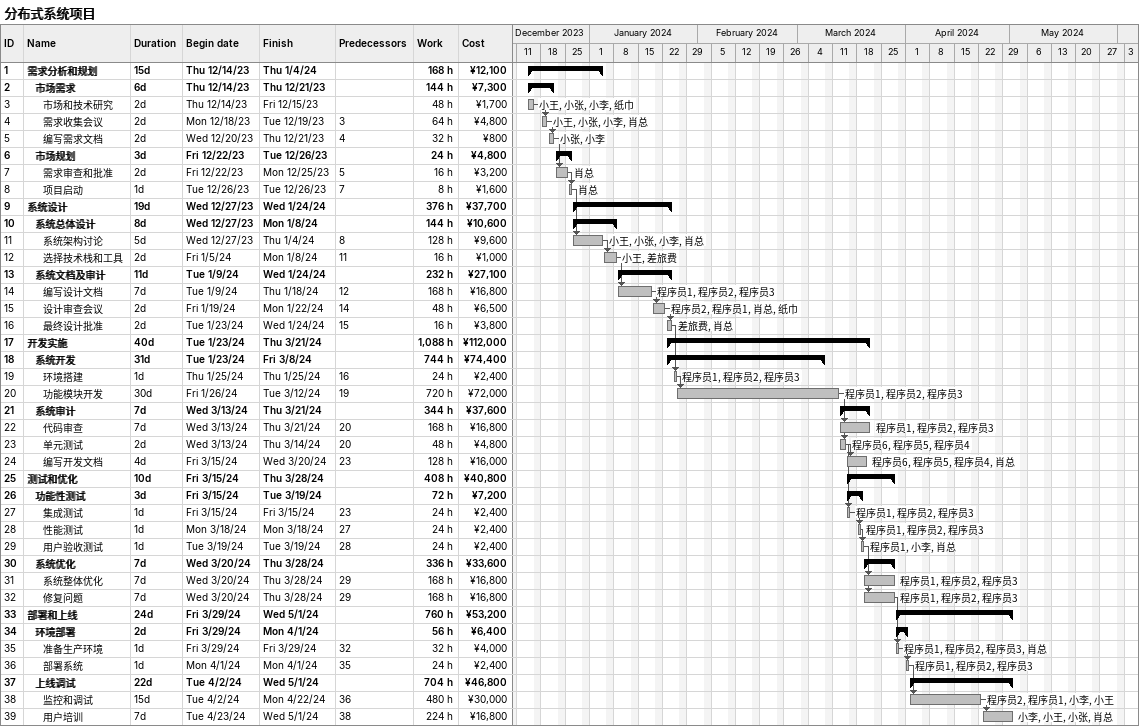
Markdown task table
分布式系统项目

| ID | Level | Task | Duration | Start | Finish | Predecessors | Resources | Work (h) | Cost (¥) |
|---|---|---|---|---|---|---|---|---|---|
| 1 | 1 | **需求分析和规划** | 15d | 2023-12-14 | 2024-01-04 |  |  | 168 | 12100 |
| 2 | 2 | **市场需求** | 6d | 2023-12-14 | 2023-12-21 |  |  | 144 | 7300 |
| 3 | 3 | 市场和技术研究 | 2d | 2023-12-14 | 2023-12-15 |  | 小王, 小张, 小李, 纸巾 | 48 | 1700 |
| 4 | 3 | 需求收集会议 | 2d | 2023-12-18 | 2023-12-19 | 3 | 小王, 小张, 小李, 肖总 | 64 | 4800 |
| 5 | 3 | 编写需求文档 | 2d | 2023-12-20 | 2023-12-21 | 4 | 小张, 小李 | 32 | 800 |
| 6 | 2 | **市场规划** | 3d | 2023-12-22 | 2023-12-26 |  |  | 24 | 4800 |
| 7 | 3 | 需求审查和批准 | 2d | 2023-12-22 | 2023-12-25 | 5 | 肖总 | 16 | 3200 |
| 8 | 3 | 项目启动 | 1d | 2023-12-26 | 2023-12-26 | 7 | 肖总 | 8 | 1600 |
| 9 | 1 | **系统设计** | 19d | 2023-12-27 | 2024-01-24 |  |  | 376 | 37700 |
| 10 | 2 | **系统总体设计** | 8d | 2023-12-27 | 2024-01-08 |  |  | 144 | 10600 |
| 11 | 3 | 系统架构讨论 | 5d | 2023-12-27 | 2024-01-04 | 8 | 小王, 小张, 小李, 肖总 | 128 | 9600 |
| 12 | 3 | 选择技术栈和工具 | 2d | 2024-01-05 | 2024-01-08 | 11 | 小王, 差旅费 | 16 | 1000 |
| 13 | 2 | **系统文档及审计** | 11d | 2024-01-09 | 2024-01-24 |  |  | 232 | 27100 |
| 14 | 3 | 编写设计文档 | 7d | 2024-01-09 | 2024-01-18 | 12 | 程序员1, 程序员2, 程序员3 | 168 | 16800 |
| 15 | 3 | 设计审查会议 | 2d | 2024-01-19 | 2024-01-22 | 14 | 程序员2, 程序员1, 肖总, 纸巾 | 48 | 6500 |
| 16 | 3 | 最终设计批准 | 2d | 2024-01-23 | 2024-01-24 | 15 | 差旅费, 肖总 | 16 | 3800 |
| 17 | 1 | **开发实施** | 40d | 2024-01-23 | 2024-03-21 |  |  | 1088 | 112000 |
| 18 | 2 | **系统开发** | 31d | 2024-01-23 | 2024-03-08 |  |  | 744 | 74400 |
| 19 | 3 | 环境搭建 | 1d | 2024-01-25 | 2024-01-25 | 16 | 程序员1, 程序员2, 程序员3 | 24 | 2400 |
| 20 | 3 | 功能模块开发 | 30d | 2024-01-26 | 2024-03-12 | 19 | 程序员1, 程序员2, 程序员3 | 720 | 72000 |
| 21 | 2 | **系统审计** | 7d | 2024-03-13 | 2024-03-21 |  |  | 344 | 37600 |
| 22 | 3 | 代码审查 | 7d | 2024-03-13 | 2024-03-21 | 20 | 程序员1, 程序员2, 程序员3 | 168 | 16800 |
| 23 | 3 | 单元测试 | 2d | 2024-03-13 | 2024-03-14 | 20 | 程序员6, 程序员5, 程序员4 | 48 | 4800 |
| 24 | 3 | 编写开发文档 | 4d | 2024-03-15 | 2024-03-20 | 23 | 程序员6, 程序员5, 程序员4, 肖总 | 128 | 16000 |
| 25 | 1 | **测试和优化** | 10d | 2024-03-15 | 2024-03-28 |  |  | 408 | 40800 |
| 26 | 2 | **功能性测试** | 3d | 2024-03-15 | 2024-03-19 |  |  | 72 | 7200 |
| 27 | 3 | 集成测试 | 1d | 2024-03-15 | 2024-03-15 | 23 | 程序员1, 程序员2, 程序员3 | 24 | 2400 |
| 28 | 3 | 性能测试 | 1d | 2024-03-18 | 2024-03-18 | 27 | 程序员1, 程序员2, 程序员3 | 24 | 2400 |
| 29 | 3 | 用户验收测试 | 1d | 2024-03-19 | 2024-03-19 | 28 | 程序员1, 小李, 肖总 | 24 | 2400 |
| 30 | 2 | **系统优化** | 7d | 2024-03-20 | 2024-03-28 |  |  | 336 | 33600 |
| 31 | 3 | 系统整体优化 | 7d | 2024-03-20 | 2024-03-28 | 29 | 程序员1, 程序员2, 程序员3 | 168 | 16800 |
| 32 | 3 | 修复问题 | 7d | 2024-03-20 | 2024-03-28 | 29 | 程序员1, 程序员2, 程序员3 | 168 | 16800 |
| 33 | 1 | **部署和上线** | 24d | 2024-03-29 | 2024-05-01 |  |  | 760 | 53200 |
| 34 | 2 | **环境部署** | 2d | 2024-03-29 | 2024-04-01 |  |  | 56 | 6400 |
| 35 | 3 | 准备生产环境 | 1d | 2024-03-29 | 2024-03-29 | 32 | 程序员1, 程序员2, 程序员3, 肖总 | 32 | 4000 |
| 36 | 3 | 部署系统 | 1d | 2024-04-01 | 2024-04-01 | 35 | 程序员1, 程序员2, 程序员3 | 24 | 2400 |
| 37 | 2 | **上线调试** | 22d | 2024-04-02 | 2024-05-01 |  |  | 704 | 46800 |
| 38 | 3 | 监控和调试 | 15d | 2024-04-02 | 2024-04-22 | 36 | 程序员2, 程序员1, 小李, 小王 | 480 | 30000 |
| 39 | 3 | 用户培训 | 7d | 2024-04-23 | 2024-05-01 | 38 | 小李, 小王, 小张, 肖总 | 224 | 16800 |
